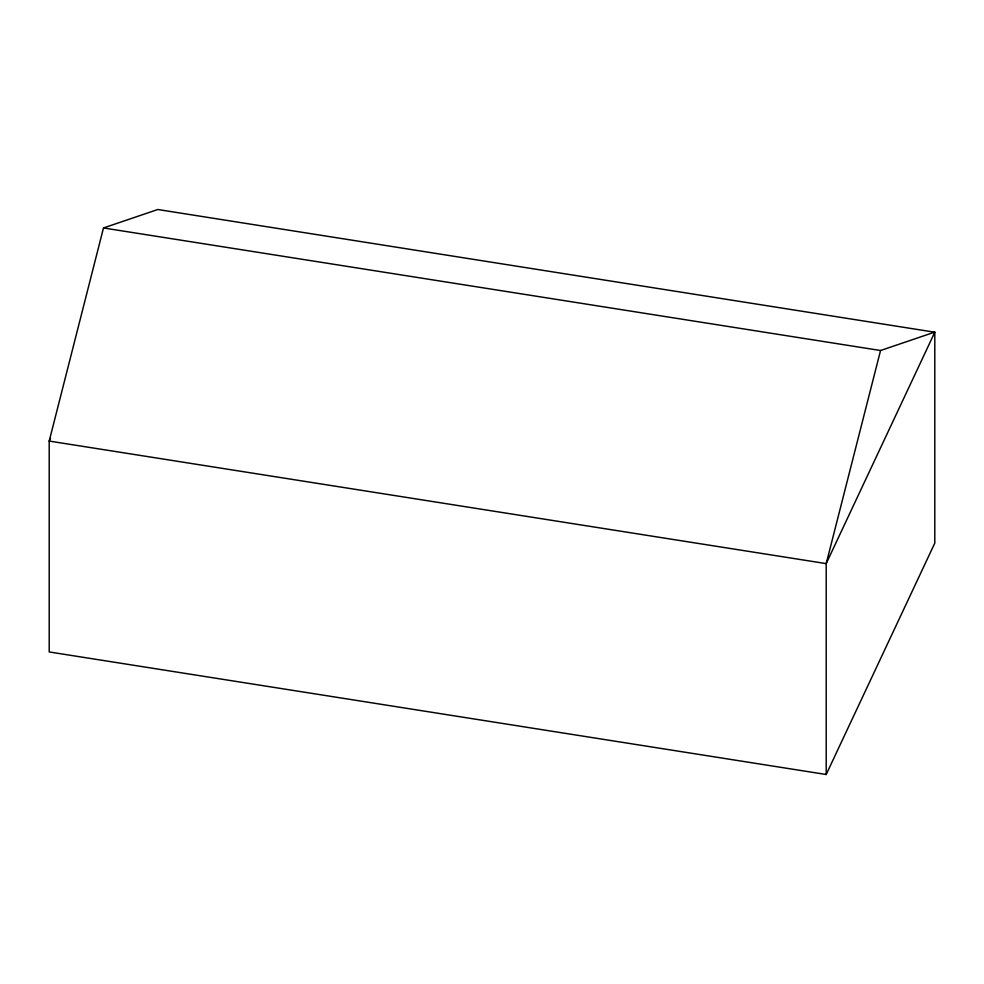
<?xml version="1.0" encoding="UTF-8"?>
<svg xmlns="http://www.w3.org/2000/svg" width="984" height="984" viewBox="0 0 984 984"><rect width="100%" height="100%" fill="white"/><g stroke="black" fill="none" stroke-linecap="round" stroke-linejoin="round"><path stroke-width="1.48" d="M103.492 227.956L49.2 441.066L49.2 651.949L826.203 774.494L934.8 543.106L934.8 332.088L880.545 350.513L103.492 227.956L157.797 209.506L934.8 332.223L826.203 563.611L826.203 774.494M880.545 350.513L826.203 563.611L49.2 441.066L50.504 438.298"/></g></svg>
